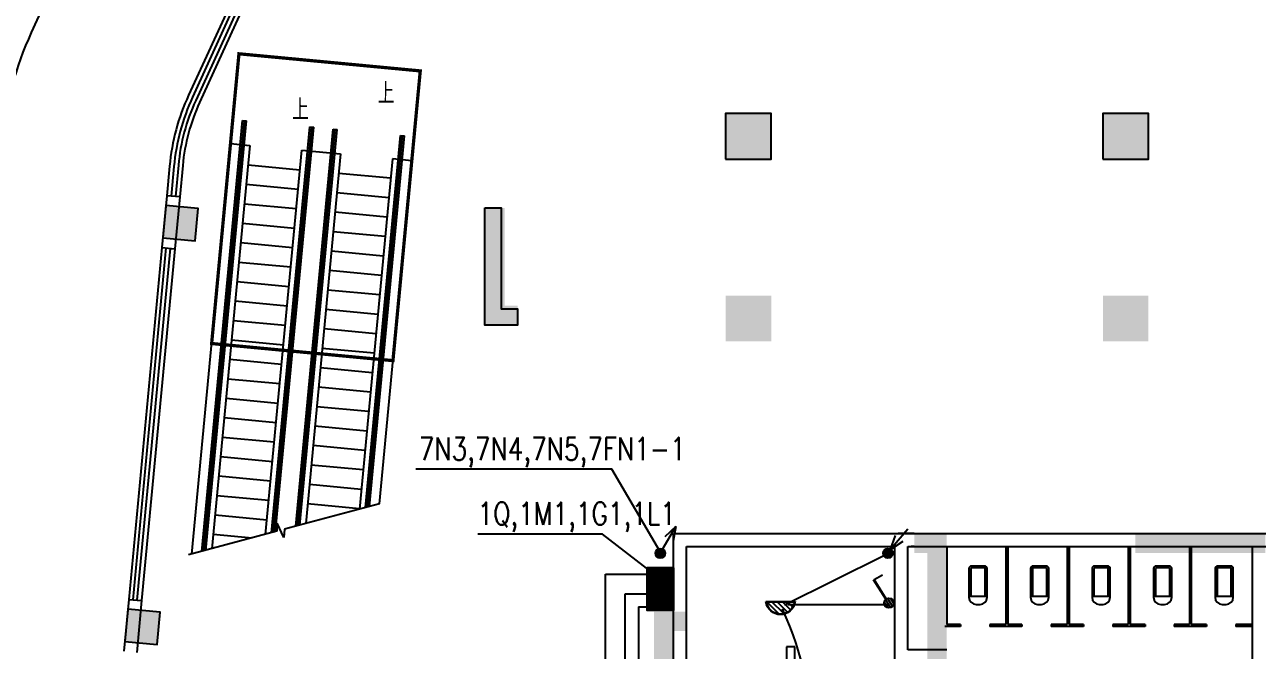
# Model space of a CAD drawing. Extents: x 3476 to 122276, y -94307 to -10307.
# Drawn here: x 21320 to 40273, y -36018 to -26408 of the extents above; entities that cross this region are included whole.
import ezdxf

# ---------------------------------------------------------------- set-up
doc = ezdxf.new("R2010")
doc.units = 0
doc.header["$LTSCALE"] = 1000
doc.header["$MEASUREMENT"] = 0
doc.linetypes.add('DASH', pattern=[0.35, 0.25, -0.1])
doc.layers.get('0').update_dxf_attribs({"linetype": 'CONTINUOUS'})
for name, color, linetype in [('DJ', 4, 'CONTINUOUS'), ('LVTRY', 7, 'CONTINUOUS'), ('STAIR', 7, 'CONTINUOUS'), ('WALL', 7, 'CONTINUOUS'), ('WINDOW', 7, 'CONTINUOUS'), ('WIRE', 1, 'CONTINUOUS'), ('文字', 7, 'CONTINUOUS'), ('柱', 252, 'CONTINUOUS')]:
    doc.layers.add(name, color=color, linetype=linetype)
doc.styles.add('_HZTXT', font='txt.shx', dxfattribs={"width": 0.8, "bigfont": 'hztxt.shx'})
doc.styles.add('HZTXT', font='txt.shx', dxfattribs={"width": 0.5, "bigfont": 'hztxt.shx'})

# ---------------------------------------------------------------- blocks, each defined once
blk = doc.blocks.new('*X707')
at = {"color": 0}
for p, q in [((-273, -61), (-246, -34)), ((-244, -138), (-140, -34)), ((-198, -198), (-34, -34)), ((-138, -244), (71, -35)), ((-61, -273), (177, -35)), ((41, -277), (283, -36))]:
    blk.add_line(p, q, dxfattribs=at)
blk = doc.blocks.new('K2211')
for p, q in [((-2.94, -0.33), (2.94, -0.35)), ((-2.94, -0.43), (2.94, -0.45))]:
    blk.add_line(p, q)
for radius, start, end in [(2.96, 186.3827, 353.1593), (2.86, 186.615, 352.9271)]:
    blk.add_arc((0, 0), radius, start, end)
at = {"xscale": 0.0098684210526315, "yscale": 0.0098684210526315, "zscale": 0.0098684210526315}
blk.add_blockref('*X707', (0, 0), dxfattribs=at)
blk = doc.blocks.new('吸顶灯')
at = {"layer": 'DJ', "xscale": -76.03200000000001, "yscale": 76.03200000000001, "zscale": 76.03200000000001}
blk.add_blockref('K2211', (-109, 374), dxfattribs=at)
blk = doc.blocks.new('*X715')
at = {"color": 0}
for p, q in [((-100, 254), (-4, 350)), ((-85, 198), (52, 335)), ((-49, 163), (87, 299)), ((9, 150), (100, 241))]:
    blk.add_line(p, q, dxfattribs=at)
blk = doc.blocks.new('K2361')
for p, q in [((0.63, 1.76), (3.86, 4.99)), ((0.7, 1.68), (3.94, 4.92)), ((3.94, 4.92), (5.24, 3.43))]:
    blk.add_line(p, q)
blk.add_circle((0, 0.99), 0.987)
at = {"xscale": 0.0098684210526315, "yscale": 0.0098684210526315, "zscale": 0.0098684210526315}
blk.add_blockref('*X715', (0, -1.48), dxfattribs=at)
blk = doc.blocks.new('单极开关')
at = {"layer": 'DJ', "xscale": -76.142592, "yscale": 76.142592, "zscale": 76.142592, "rotation": 180.0000000000094}
blk.add_blockref('K2361', (-170, 90), dxfattribs=at)
blk = doc.blocks.new('*X743')
at = {"color": 0}
for p, q in [((42.111, 32.993), (42.361, 33.243)), ((42.111, 32.995), (42.359, 33.243)), ((42.111, 32.997), (42.358, 33.243)), ((42.111, 32.998), (42.356, 33.243)), ((42.111, 33), (42.354, 33.243)), ((42.111, 33.002), (42.352, 33.243)), ((42.111, 33.004), (42.351, 33.243)), ((42.111, 33.006), (42.349, 33.243)), ((42.111, 33.007), (42.347, 33.243)), ((42.111, 33.009), (42.345, 33.243)), ((42.111, 33.011), (42.344, 33.243)), ((42.111, 33.013), (42.342, 33.243)), ((42.111, 33.014), (42.34, 33.243)), ((42.111, 33.016), (42.338, 33.243)), ((42.111, 33.018), (42.336, 33.243)), ((42.111, 33.02), (42.335, 33.243)), ((42.111, 33.021), (42.333, 33.243)), ((42.111, 33.023), (42.331, 33.243)), ((42.111, 33.025), (42.329, 33.243)), ((42.111, 33.027), (42.328, 33.243)), ((42.111, 33.028), (42.326, 33.243)), ((42.111, 33.03), (42.324, 33.243)), ((42.111, 33.032), (42.322, 33.243)), ((42.111, 33.034), (42.321, 33.243)), ((42.111, 33.036), (42.319, 33.243)), ((42.111, 33.037), (42.317, 33.243)), ((42.111, 33.039), (42.315, 33.243)), ((42.111, 33.041), (42.313, 33.243)), ((42.111, 33.043), (42.312, 33.243)), ((42.111, 33.044), (42.31, 33.243)), ((42.111, 33.046), (42.308, 33.243)), ((42.111, 33.048), (42.306, 33.243)), ((42.111, 33.05), (42.305, 33.243)), ((42.111, 33.051), (42.303, 33.243)), ((42.111, 33.053), (42.301, 33.243)), ((42.111, 33.055), (42.299, 33.243)), ((42.111, 33.057), (42.298, 33.243)), ((42.111, 33.059), (42.296, 33.243)), ((42.111, 33.06), (42.294, 33.243)), ((42.111, 33.062), (42.292, 33.243)), ((42.111, 33.064), (42.291, 33.243)), ((42.111, 33.066), (42.289, 33.243)), ((42.111, 33.067), (42.287, 33.243)), ((42.111, 33.069), (42.285, 33.243)), ((42.111, 33.071), (42.283, 33.243)), ((42.111, 33.073), (42.282, 33.243)), ((42.111, 33.074), (42.28, 33.243)), ((42.111, 33.076), (42.278, 33.243)), ((42.111, 33.078), (42.276, 33.243)), ((42.111, 33.08), (42.275, 33.243)), ((42.111, 33.082), (42.273, 33.243)), ((42.111, 33.083), (42.271, 33.243)), ((42.111, 33.085), (42.269, 33.243)), ((42.111, 33.087), (42.268, 33.243)), ((42.111, 33.089), (42.266, 33.243)), ((42.111, 33.09), (42.264, 33.243)), ((42.111, 33.092), (42.262, 33.243)), ((42.111, 33.094), (42.26, 33.243)), ((42.111, 33.096), (42.259, 33.243)), ((42.111, 33.097), (42.257, 33.243)), ((42.111, 33.099), (42.255, 33.243)), ((42.111, 33.101), (42.253, 33.243)), ((42.111, 33.103), (42.252, 33.243)), ((42.111, 33.104), (42.25, 33.243)), ((42.111, 33.106), (42.248, 33.243)), ((42.111, 33.108), (42.246, 33.243)), ((42.111, 33.11), (42.245, 33.243)), ((42.111, 33.112), (42.243, 33.243)), ((42.111, 33.113), (42.241, 33.243)), ((42.111, 33.115), (42.239, 33.243)), ((42.111, 33.117), (42.237, 33.243)), ((42.111, 33.119), (42.236, 33.243)), ((42.111, 33.12), (42.234, 33.243)), ((42.111, 33.122), (42.232, 33.243)), ((42.111, 33.124), (42.23, 33.243)), ((42.111, 33.126), (42.229, 33.243)), ((42.111, 33.127), (42.227, 33.243)), ((42.111, 33.129), (42.225, 33.243)), ((42.111, 33.131), (42.223, 33.243)), ((42.111, 33.133), (42.222, 33.243)), ((42.111, 33.135), (42.22, 33.243)), ((42.111, 33.136), (42.218, 33.243)), ((42.111, 33.138), (42.216, 33.243)), ((42.111, 33.14), (42.214, 33.243)), ((42.111, 33.142), (42.213, 33.243)), ((42.111, 33.143), (42.211, 33.243)), ((42.111, 33.145), (42.209, 33.243)), ((42.111, 33.147), (42.207, 33.243)), ((42.111, 33.149), (42.206, 33.243)), ((42.111, 33.15), (42.204, 33.243)), ((42.111, 33.152), (42.202, 33.243)), ((42.111, 33.154), (42.2, 33.243)), ((42.111, 33.156), (42.199, 33.243)), ((42.111, 33.158), (42.197, 33.243)), ((42.111, 33.159), (42.195, 33.243)), ((42.111, 33.161), (42.193, 33.243)), ((42.111, 33.163), (42.192, 33.243)), ((42.111, 33.165), (42.19, 33.243)), ((42.111, 33.166), (42.188, 33.243)), ((42.111, 33.168), (42.186, 33.243)), ((42.111, 33.17), (42.184, 33.243)), ((42.111, 33.172), (42.183, 33.243)), ((42.111, 33.173), (42.181, 33.243)), ((42.111, 33.175), (42.179, 33.243)), ((42.111, 33.177), (42.177, 33.243)), ((42.111, 33.179), (42.176, 33.243)), ((42.111, 33.181), (42.174, 33.243)), ((42.111, 33.182), (42.172, 33.243)), ((42.111, 33.184), (42.17, 33.243)), ((42.111, 33.186), (42.169, 33.243)), ((42.111, 33.188), (42.167, 33.243)), ((42.111, 33.189), (42.165, 33.243)), ((42.111, 33.191), (42.163, 33.243)), ((42.111, 33.193), (42.161, 33.243)), ((42.111, 33.195), (42.16, 33.243)), ((42.111, 33.196), (42.158, 33.243)), ((42.111, 33.198), (42.156, 33.243)), ((42.111, 33.2), (42.154, 33.243)), ((42.111, 33.202), (42.153, 33.243)), ((42.111, 33.203), (42.151, 33.243)), ((42.111, 33.205), (42.149, 33.243)), ((42.111, 33.207), (42.147, 33.243)), ((42.111, 33.209), (42.146, 33.243)), ((42.111, 33.211), (42.144, 33.243)), ((42.111, 33.212), (42.142, 33.243)), ((42.111, 33.214), (42.14, 33.243)), ((42.111, 33.216), (42.138, 33.243)), ((42.111, 33.218), (42.137, 33.243)), ((42.111, 33.219), (42.135, 33.243)), ((42.111, 33.221), (42.133, 33.243)), ((42.111, 33.223), (42.131, 33.243)), ((42.111, 33.225), (42.13, 33.243)), ((42.111, 33.226), (42.128, 33.243)), ((42.111, 33.228), (42.126, 33.243)), ((42.111, 33.23), (42.124, 33.243)), ((42.111, 33.232), (42.123, 33.243)), ((42.111, 33.234), (42.121, 33.243)), ((42.111, 33.235), (42.119, 33.243)), ((42.111, 33.237), (42.117, 33.243)), ((42.111, 33.239), (42.115, 33.243)), ((42.111, 33.241), (42.114, 33.243)), ((42.111, 33.242), (42.112, 33.243)), ((42.113, 32.993), (42.363, 33.243)), ((42.115, 32.993), (42.365, 33.243)), ((42.117, 32.993), (42.367, 33.243)), ((42.118, 32.993), (42.368, 33.243)), ((42.12, 32.993), (42.37, 33.243)), ((42.122, 32.993), (42.372, 33.243)), ((42.124, 32.993), (42.374, 33.243)), ((42.125, 32.993), (42.375, 33.243)), ((42.127, 32.993), (42.377, 33.243)), ((42.129, 32.993), (42.379, 33.243)), ((42.131, 32.993), (42.381, 33.243)), ((42.132, 32.993), (42.382, 33.243)), ((42.134, 32.993), (42.384, 33.243)), ((42.136, 32.993), (42.386, 33.243)), ((42.138, 32.993), (42.388, 33.243)), ((42.14, 32.993), (42.39, 33.243)), ((42.141, 32.993), (42.391, 33.243)), ((42.143, 32.993), (42.393, 33.243)), ((42.145, 32.993), (42.395, 33.243)), ((42.147, 32.993), (42.397, 33.243)), ((42.148, 32.993), (42.398, 33.243)), ((42.15, 32.993), (42.4, 33.243)), ((42.152, 32.993), (42.402, 33.243)), ((42.154, 32.993), (42.404, 33.243)), ((42.155, 32.993), (42.405, 33.243)), ((42.157, 32.993), (42.407, 33.243)), ((42.159, 32.993), (42.409, 33.243)), ((42.161, 32.993), (42.411, 33.243)), ((42.162, 32.993), (42.412, 33.243)), ((42.164, 32.993), (42.414, 33.243)), ((42.166, 32.993), (42.416, 33.243)), ((42.168, 32.993), (42.418, 33.243)), ((42.17, 32.993), (42.42, 33.243)), ((42.171, 32.993), (42.421, 33.243)), ((42.173, 32.993), (42.423, 33.243)), ((42.175, 32.993), (42.425, 33.243)), ((42.177, 32.993), (42.427, 33.243)), ((42.178, 32.993), (42.428, 33.243)), ((42.18, 32.993), (42.43, 33.243)), ((42.182, 32.993), (42.432, 33.243)), ((42.184, 32.993), (42.434, 33.243)), ((42.185, 32.993), (42.435, 33.243)), ((42.187, 32.993), (42.437, 33.243)), ((42.189, 32.993), (42.439, 33.243)), ((42.191, 32.993), (42.441, 33.243)), ((42.193, 32.993), (42.443, 33.243)), ((42.194, 32.993), (42.444, 33.243)), ((42.196, 32.993), (42.446, 33.243)), ((42.198, 32.993), (42.448, 33.243)), ((42.2, 32.993), (42.45, 33.243)), ((42.201, 32.993), (42.451, 33.243)), ((42.203, 32.993), (42.453, 33.243)), ((42.205, 32.993), (42.455, 33.243)), ((42.207, 32.993), (42.457, 33.243)), ((42.208, 32.993), (42.458, 33.243)), ((42.21, 32.993), (42.46, 33.243)), ((42.212, 32.993), (42.462, 33.243)), ((42.214, 32.993), (42.464, 33.243)), ((42.216, 32.993), (42.466, 33.243)), ((42.217, 32.993), (42.467, 33.243)), ((42.219, 32.993), (42.469, 33.243)), ((42.221, 32.993), (42.471, 33.243)), ((42.223, 32.993), (42.473, 33.243)), ((42.224, 32.993), (42.474, 33.243)), ((42.226, 32.993), (42.476, 33.243)), ((42.228, 32.993), (42.478, 33.243)), ((42.23, 32.993), (42.48, 33.243)), ((42.231, 32.993), (42.481, 33.243)), ((42.233, 32.993), (42.483, 33.243)), ((42.235, 32.993), (42.485, 33.243)), ((42.237, 32.993), (42.487, 33.243)), ((42.238, 32.993), (42.488, 33.243)), ((42.24, 32.993), (42.49, 33.243)), ((42.242, 32.993), (42.492, 33.243)), ((42.244, 32.993), (42.494, 33.243)), ((42.246, 32.993), (42.496, 33.243)), ((42.247, 32.993), (42.497, 33.243)), ((42.249, 32.993), (42.499, 33.243)), ((42.251, 32.993), (42.501, 33.243)), ((42.253, 32.993), (42.503, 33.243)), ((42.254, 32.993), (42.504, 33.243)), ((42.256, 32.993), (42.506, 33.243)), ((42.258, 32.993), (42.508, 33.243)), ((42.26, 32.993), (42.51, 33.243)), ((42.261, 32.993), (42.511, 33.243)), ((42.263, 32.993), (42.511, 33.241)), ((42.265, 32.993), (42.511, 33.239)), ((42.267, 32.993), (42.511, 33.238)), ((42.269, 32.993), (42.511, 33.236)), ((42.27, 32.993), (42.511, 33.234)), ((42.272, 32.993), (42.511, 33.232)), ((42.274, 32.993), (42.511, 33.23)), ((42.276, 32.993), (42.511, 33.229)), ((42.277, 32.993), (42.511, 33.227)), ((42.279, 32.993), (42.511, 33.225)), ((42.281, 32.993), (42.511, 33.223)), ((42.283, 32.993), (42.511, 33.222)), ((42.284, 32.993), (42.511, 33.22)), ((42.286, 32.993), (42.511, 33.218)), ((42.288, 32.993), (42.511, 33.216)), ((42.29, 32.993), (42.511, 33.215)), ((42.292, 32.993), (42.511, 33.213)), ((42.293, 32.993), (42.511, 33.211)), ((42.295, 32.993), (42.511, 33.209)), ((42.297, 32.993), (42.511, 33.208)), ((42.299, 32.993), (42.511, 33.206)), ((42.3, 32.993), (42.511, 33.204)), ((42.302, 32.993), (42.511, 33.202)), ((42.304, 32.993), (42.511, 33.2)), ((42.306, 32.993), (42.511, 33.199)), ((42.307, 32.993), (42.511, 33.197)), ((42.309, 32.993), (42.511, 33.195)), ((42.311, 32.993), (42.511, 33.193)), ((42.313, 32.993), (42.511, 33.192)), ((42.315, 32.993), (42.511, 33.19)), ((42.316, 32.993), (42.511, 33.188)), ((42.318, 32.993), (42.511, 33.186)), ((42.32, 32.993), (42.511, 33.185)), ((42.322, 32.993), (42.511, 33.183)), ((42.323, 32.993), (42.511, 33.181)), ((42.325, 32.993), (42.511, 33.179)), ((42.327, 32.993), (42.511, 33.177)), ((42.329, 32.993), (42.511, 33.176)), ((42.33, 32.993), (42.511, 33.174)), ((42.332, 32.993), (42.511, 33.172)), ((42.334, 32.993), (42.511, 33.17)), ((42.336, 32.993), (42.511, 33.169)), ((42.337, 32.993), (42.511, 33.167)), ((42.339, 32.993), (42.511, 33.165)), ((42.341, 32.993), (42.511, 33.163)), ((42.343, 32.993), (42.511, 33.162)), ((42.345, 32.993), (42.511, 33.16)), ((42.346, 32.993), (42.511, 33.158)), ((42.348, 32.993), (42.511, 33.156)), ((42.35, 32.993), (42.511, 33.154)), ((42.352, 32.993), (42.511, 33.153)), ((42.353, 32.993), (42.511, 33.151)), ((42.355, 32.993), (42.511, 33.149)), ((42.357, 32.993), (42.511, 33.147)), ((42.359, 32.993), (42.511, 33.146)), ((42.36, 32.993), (42.511, 33.144)), ((42.362, 32.993), (42.511, 33.142)), ((42.364, 32.993), (42.511, 33.14)), ((42.366, 32.993), (42.511, 33.139)), ((42.368, 32.993), (42.511, 33.137)), ((42.369, 32.993), (42.511, 33.135)), ((42.371, 32.993), (42.511, 33.133)), ((42.373, 32.993), (42.511, 33.131)), ((42.375, 32.993), (42.511, 33.13)), ((42.376, 32.993), (42.511, 33.128)), ((42.378, 32.993), (42.511, 33.126)), ((42.38, 32.993), (42.511, 33.124)), ((42.382, 32.993), (42.511, 33.123)), ((42.383, 32.993), (42.511, 33.121)), ((42.385, 32.993), (42.511, 33.119)), ((42.387, 32.993), (42.511, 33.117)), ((42.389, 32.993), (42.511, 33.116)), ((42.391, 32.993), (42.511, 33.114)), ((42.392, 32.993), (42.511, 33.112)), ((42.394, 32.993), (42.511, 33.11)), ((42.396, 32.993), (42.511, 33.109)), ((42.398, 32.993), (42.511, 33.107)), ((42.399, 32.993), (42.511, 33.105)), ((42.401, 32.993), (42.511, 33.103)), ((42.403, 32.993), (42.511, 33.101)), ((42.405, 32.993), (42.511, 33.1)), ((42.406, 32.993), (42.511, 33.098)), ((42.408, 32.993), (42.511, 33.096)), ((42.41, 32.993), (42.511, 33.094)), ((42.412, 32.993), (42.511, 33.093)), ((42.414, 32.993), (42.511, 33.091)), ((42.415, 32.993), (42.511, 33.089)), ((42.417, 32.993), (42.511, 33.087)), ((42.419, 32.993), (42.511, 33.086)), ((42.421, 32.993), (42.511, 33.084)), ((42.422, 32.993), (42.511, 33.082)), ((42.424, 32.993), (42.511, 33.08)), ((42.426, 32.993), (42.511, 33.078)), ((42.428, 32.993), (42.511, 33.077)), ((42.429, 32.993), (42.511, 33.075)), ((42.431, 32.993), (42.511, 33.073)), ((42.433, 32.993), (42.511, 33.071)), ((42.435, 32.993), (42.511, 33.07)), ((42.436, 32.993), (42.511, 33.068)), ((42.438, 32.993), (42.511, 33.066)), ((42.44, 32.993), (42.511, 33.064)), ((42.442, 32.993), (42.511, 33.063)), ((42.444, 32.993), (42.511, 33.061)), ((42.445, 32.993), (42.511, 33.059)), ((42.447, 32.993), (42.511, 33.057)), ((42.449, 32.993), (42.511, 33.055)), ((42.451, 32.993), (42.511, 33.054)), ((42.452, 32.993), (42.511, 33.052)), ((42.454, 32.993), (42.511, 33.05)), ((42.456, 32.993), (42.511, 33.048)), ((42.458, 32.993), (42.511, 33.047)), ((42.459, 32.993), (42.511, 33.045)), ((42.461, 32.993), (42.511, 33.043)), ((42.463, 32.993), (42.511, 33.041)), ((42.465, 32.993), (42.511, 33.04)), ((42.467, 32.993), (42.511, 33.038)), ((42.468, 32.993), (42.511, 33.036)), ((42.47, 32.993), (42.511, 33.034)), ((42.472, 32.993), (42.511, 33.033)), ((42.474, 32.993), (42.511, 33.031)), ((42.475, 32.993), (42.511, 33.029)), ((42.477, 32.993), (42.511, 33.027)), ((42.479, 32.993), (42.511, 33.025)), ((42.481, 32.993), (42.511, 33.024)), ((42.482, 32.993), (42.511, 33.022)), ((42.484, 32.993), (42.511, 33.02)), ((42.486, 32.993), (42.511, 33.018)), ((42.488, 32.993), (42.511, 33.017)), ((42.49, 32.993), (42.511, 33.015)), ((42.491, 32.993), (42.511, 33.013)), ((42.493, 32.993), (42.511, 33.011)), ((42.495, 32.993), (42.511, 33.01)), ((42.497, 32.993), (42.511, 33.008)), ((42.498, 32.993), (42.511, 33.006)), ((42.5, 32.993), (42.511, 33.004)), ((42.502, 32.993), (42.511, 33.002)), ((42.504, 32.993), (42.511, 33.001)), ((42.505, 32.993), (42.511, 32.999)), ((42.507, 32.993), (42.511, 32.997)), ((42.509, 32.993), (42.511, 32.995))]:
    blk.add_line(p, q, dxfattribs=at)
blk = doc.blocks.new('A8')
at = {"layer": 'DJ'}
for p, q in [((390, -308), (1326, -308)), ((390, -308), (390, -893)), ((1326, -308), (1326, -893)), ((390, -893), (1326, -893))]:
    blk.add_line(p, q, dxfattribs=at)
blk.add_solid([(390, -893), (390, -308), (1326, -893), (1326, -308)], dxfattribs=at)
at = {"layer": 'DJ', "xscale": 2340, "yscale": 2340, "zscale": 2340}
blk.add_blockref('*X743', (-98150, -78097), dxfattribs=at)
blk = doc.blocks.new('A$C62A008FA')
at = {"layer": 'DJ'}
blk.add_blockref('A8', (-390, 893), dxfattribs=at)

msp = doc.modelspace()

# ---------------------------------------------------------------- hatches: boundary and pattern name
at = {"layer": '柱'}
h = msp.add_hatch(color=252, dxfattribs=at)
h.paths.add_polyline_path([(44398.2, -27222.8), (44698.2, -27222.8), (44698.2, -28222.8), (43398.2, -28222.8), (43398.2, -27922.8), (44398.2, -27922.8)])
h.paths.add_polyline_path([(28898.2, -21622.8), (28398.2, -21622.8), (28398.2, -24622.8), (28698.2, -24622.8), (28698.2, -21922.8), (28898.2, -21922.8)])
h.paths.add_polyline_path([(28398.2, -29222.8), (28698.2, -29222.8), (28698.2, -30722.8), (28898.2, -30722.8), (28898.2, -31022.8), (28398.2, -31022.8)])
h.paths.add_polyline_path([(34998.2, -34222.8), (35498.2, -34222.8), (35498.2, -36212.8), (35198.2, -36212.8), (35198.2, -34522.8), (34998.2, -34522.8)])
h.paths.add_polyline_path([(30998.2, -38922.8), (31298.2, -38922.8), (31298.2, -40622.8), (31648.2, -40622.8), (31648.2, -40922.8), (30998.2, -40922.8)])
h.paths.add_polyline_path([(31498.2, -35422.9), (30998.2, -35422.9), (30998.2, -37022.9), (31298.2, -37022.9), (31298.2, -35722.9), (31498.2, -35722.9)])
h.paths.add_polyline_path([(34198.2, -40622.8), (34198.2, -40922.8), (35598.2, -40922.8), (35598.2, -40622.8), (34998.2, -40622.8), (34998.2, -39922.8), (34698.2, -39922.8), (34698.2, -40622.8)])
h.paths.add_polyline_path([(40098.2, -39822.8), (40398.2, -39822.8), (40398.2, -41422.8), (40098.2, -41422.8)])
h.paths.add_polyline_path([(32098.2, -28472.8), (32798.2, -28472.8), (32798.2, -27772.8), (32098.2, -27772.8)])
h.paths.add_polyline_path([(32098.2, -31272.8), (32798.2, -31272.8), (32798.2, -30572.8), (32098.2, -30572.8)])
h.paths.add_polyline_path([(31798.2, -21622.8), (32598.2, -21622.8), (32598.2, -22922.8), (32598.2, -23122.8), (32298.2, -23122.8), (32298.2, -21922.8), (31798.2, -21922.8)])
h.paths.add_polyline_path([(40398.2, -34222.9), (40398.2, -34522.9), (38398.2, -34522.9), (38398.2, -34222.9)])
h.paths.add_polyline_path([(37898.2, -31272.8), (38598.2, -31272.8), (38598.2, -30572.8), (37898.2, -30572.8)])
h.paths.add_polyline_path([(37898.2, -28472.8), (38598.2, -28472.8), (38598.2, -27772.8), (37898.2, -27772.8)])
h.paths.add_polyline_path([(43498.2, -32622.8), (43498.2, -32322.8), (42698.2, -32322.8), (42698.2, -34922.8), (43598.2, -34922.8), (43598.2, -34622.8), (42998.2, -34622.8), (42998.2, -32622.8)])
h.paths.add_polyline_path([(42998.2, -32622.8), (42998.2, -34622.8)], flags=16)
h.paths.add_polyline_path([(38198.2, -24222.8), (38498.2, -24222.8), (38498.2, -21622.8), (38198.2, -21622.8)])
h.paths.add_polyline_path([(60098.2, -21622.8), (59298.2, -21622.8), (59298.2, -22922.8), (59298.2, -23122.8), (59598.2, -23122.8), (59598.2, -21922.8), (60098.2, -21922.8)])
h.paths.add_polyline_path([(59798.2, -28472.8), (59098.2, -28472.8), (59098.2, -27772.8), (59798.2, -27772.8)])
h.paths.add_polyline_path([(59798.2, -31272.8), (59098.2, -31272.8), (59098.2, -30572.8), (59798.2, -30572.8)])
h.paths.add_polyline_path([(56898.2, -34222.8), (56398.2, -34222.8), (56398.2, -36212.8), (56698.2, -36212.8), (56698.2, -34522.8), (56898.2, -34522.8)])
h.paths.add_polyline_path([(51798.2, -39822.8), (51498.2, -39822.8), (51498.2, -41422.8), (51798.2, -41422.8)])
h.paths.add_polyline_path([(47498.2, -39422.8), (47198.2, -39422.8), (47198.2, -41422.8), (47498.2, -41422.8)])
h.paths.add_polyline_path([(44398.2, -39422.8), (44698.2, -39422.8), (44698.2, -41422.8), (44398.2, -41422.8)])
h.paths.add_polyline_path([(57698.2, -40622.8), (57698.2, -40922.8), (56298.2, -40922.8), (56298.2, -40622.8), (56898.2, -40622.8), (56898.2, -39922.8), (57198.2, -39922.8), (57198.2, -40622.8)])
h.paths.add_polyline_path([(51498.2, -34222.9), (51498.2, -34522.9), (53498.2, -34522.9), (53498.2, -34222.9)])
h.paths.add_polyline_path([(47498.2, -27222.8), (47198.2, -27222.8), (47198.2, -28222.8), (48498.2, -28222.8), (48498.2, -27922.8), (47498.2, -27922.8)])
h.paths.add_polyline_path([(44598.2, -32622.8), (44598.2, -32322.8), (45398.2, -32322.8), (45398.2, -34922.8), (44498.2, -34922.8), (44498.2, -34622.8), (45098.2, -34622.8), (45098.2, -32622.8)])
h.paths.add_polyline_path([(47298.2, -32622.8), (47298.2, -32322.8), (46498.2, -32322.8), (46498.2, -34922.8), (47398.2, -34922.8), (47398.2, -34622.8), (46798.2, -34622.8), (46798.2, -32622.8)])
h.paths.add_polyline_path([(48898.2, -32622.8), (48898.2, -34622.8)], flags=16)
h.paths.add_polyline_path([(48398.2, -32622.8), (48398.2, -32322.8), (49198.2, -32322.8), (49198.2, -34922.8), (48298.2, -34922.8), (48298.2, -34622.8), (48898.2, -34622.8), (48898.2, -32622.8)])
h.paths.add_polyline_path([(44398.2, -23622.8), (44698.2, -23622.8), (44698.2, -21622.8), (44398.2, -21622.8)])
h.paths.add_polyline_path([(47498.2, -23622.8), (47198.2, -23622.8), (47198.2, -21622.8), (47498.2, -21622.8)])
h.paths.add_polyline_path([(53998.2, -31272.8), (53298.2, -31272.8), (53298.2, -30572.8), (53998.2, -30572.8)])
h.paths.add_polyline_path([(53998.2, -28472.8), (53298.2, -28472.8), (53298.2, -27772.8), (53998.2, -27772.8)])
h.paths.add_polyline_path([(53698.2, -24222.8), (53398.2, -24222.8), (53398.2, -21622.8), (53698.2, -21622.8)])
h.paths.add_polyline_path([(60898.2, -38922.8), (60598.2, -38922.8), (60598.2, -40622.8), (60248.2, -40622.8), (60248.2, -40922.8), (60898.2, -40922.8)])
h.paths.add_polyline_path([(60398.2, -35422.9), (60898.2, -35422.9), (60898.2, -37022.9), (60598.2, -37022.9), (60598.2, -35722.9), (60398.2, -35722.9)])
h.paths.add_polyline_path([(62998.2, -21622.8), (63498.2, -21622.8), (63498.2, -24622.8), (63198.2, -24622.8), (63198.2, -21922.8), (62998.2, -21922.8)])
h.paths.add_polyline_path([(63498.2, -29222.8), (63198.2, -29222.8), (63198.2, -30722.8), (62998.2, -30722.8), (62998.2, -31022.8), (63498.2, -31022.8)])
edge = h.paths.add_edge_path()
edge.add_line((25932.4, -21622.8), (64529, -21622.8))
edge = h.paths.add_edge_path()
edge.add_line((63498.2, -43727.8), (63498.2, -17431.9))
h = msp.add_hatch(color=252, dxfattribs=at)
h.paths.add_polyline_path([(23444.4, -29683.1), (23942.2, -29730), (23989.1, -29232.2), (23491.3, -29185.3)])
h.paths.add_polyline_path([(22858.9, -35883.1), (23356.7, -35930), (23403.6, -35432.2), (22905.9, -35385.3)])
h.paths.add_polyline_path([(22366.1, -41103.5), (22764.4, -41141.1), (22801.9, -40742.9), (22403.7, -40705.3)])

# ---------------------------------------------------------------- linework, layer by layer
for p, q in [((23430.3, -29832), (22919.9, -35235.9)), ((22986.3, -35242.2), (23496.6, -29838.2)), ((23052.7, -35248.5), (23563, -29844.5)), ((23629.4, -29850.8), (23119, -35254.7))]:
    msp.add_line(p, q)
at = {"color": 252}
for p, q in [((35839.4, -34762.8), (35839.4, -35202.5)), ((35869.4, -34762.8), (35869.4, -35192.5)), ((36079, -34722.8), (35879.4, -34722.8)), ((36079, -34752.8), (35879.4, -34752.8)), ((36089, -35192.5), (36089, -34762.8)), ((36119, -35202.5), (36119, -34762.8)), ((36785.4, -34762.8), (36785.4, -35202.5)), ((36815.4, -34762.8), (36815.4, -35192.5)), ((37025, -34722.8), (36825.4, -34722.8)), ((37025, -34752.8), (36825.4, -34752.8)), ((37035, -35192.5), (37035, -34762.8)), ((37065, -35202.5), (37065, -34762.8)), ((37731.4, -34762.8), (37731.4, -35202.5)), ((37761.4, -34762.8), (37761.4, -35192.5)), ((37971, -34722.8), (37771.4, -34722.8)), ((37971, -34752.8), (37771.4, -34752.8)), ((37981, -35192.5), (37981, -34762.8)), ((38011, -35202.5), (38011, -34762.8)), ((38677.4, -34762.8), (38677.4, -35202.5)), ((38707.4, -34762.8), (38707.4, -35192.5)), ((38917, -34722.8), (38717.4, -34722.8)), ((38917, -34752.8), (38717.4, -34752.8)), ((38927, -35192.5), (38927, -34762.8)), ((38957, -35202.5), (38957, -34762.8)), ((39623.4, -34762.8), (39623.4, -35202.5)), ((39653.4, -34762.8), (39653.4, -35192.5)), ((39863, -34722.8), (39663.4, -34722.8)), ((39863, -34752.8), (39663.4, -34752.8)), ((39873, -35192.5), (39873, -34762.8)), ((39903, -35202.5), (39903, -34762.8)), ((36119, -35192.5), (35839.4, -35192.5)), ((37065, -35192.5), (36785.4, -35192.5)), ((38011, -35192.5), (37731.4, -35192.5)), ((38957, -35192.5), (38677.4, -35192.5)), ((39903, -35192.5), (39623.4, -35192.5)), ((35949.4, -35312.5), (36009, -35312.5)), ((36895.4, -35312.5), (36955, -35312.5)), ((37841.4, -35312.5), (37901, -35312.5)), ((38787.4, -35312.5), (38847, -35312.5)), ((39733.4, -35312.5), (39793, -35312.5))]:
    msp.add_line(p, q, dxfattribs=at)
for centre, radius, start, end in [((35879.4, -34762.8), 40, 90, 180), ((35879.4, -34762.8), 10, 90, 180), ((36079, -34762.8), 40, 0, 90), ((36079, -34762.8), 10, 0, 90), ((36825.4, -34762.8), 40, 90, 180), ((36825.4, -34762.8), 10, 90, 180), ((37025, -34762.8), 40, 0, 90), ((37025, -34762.8), 10, 0, 90), ((37771.4, -34762.8), 40, 90, 180), ((37771.4, -34762.8), 10, 90, 180), ((37971, -34762.8), 40, 0, 90), ((37971, -34762.8), 10, 0, 90), ((38717.4, -34762.8), 40, 90, 180), ((38717.4, -34762.8), 10, 90, 180), ((38917, -34762.8), 40, 0, 90), ((38917, -34762.8), 10, 0, 90), ((39663.4, -34762.8), 40, 90, 180), ((39663.4, -34762.8), 10, 90, 180), ((39863, -34762.8), 40, 0, 90), ((39863, -34762.8), 10, 0, 90), ((35949.4, -35202.5), 110, 180, 270), ((36009, -35202.5), 110, 270, 0), ((36895.4, -35202.5), 110, 180, 270), ((36955, -35202.5), 110, 270, 0), ((37841.4, -35202.5), 110, 180, 270), ((37901, -35202.5), 110, 270, 0), ((38787.4, -35202.5), 110, 180, 270), ((38847, -35202.5), 110, 270, 0), ((39733.4, -35202.5), 110, 180, 270), ((39793, -35202.5), 110, 270, 0)]:
    msp.add_arc(centre, radius, start, end, dxfattribs=at)
at = {"layer": 'DJ'}
for p, q in [((30349, -33236.7), (27334.8, -33236.7)), ((31083.9, -34493.8), (30349, -33236.7)), ((30204.2, -34231.3), (28288.5, -34231.3)), ((30947.7, -34809), (30204.2, -34231.3)), ((31121.5, -34473.6), (31332.9, -34116.5)), ((31332.9, -34116.5), (31160.7, -34275.3)), ((31332.9, -34116.5), (31293.1, -34341.5)), ((34900.4, -34154.6), (34632, -34471.1)), ((34632, -34471.1), (34709, -34255.9)), ((34632, -34471.1), (34828.5, -34343.4)), ((30253.3, -40314.8), (30253.3, -34848.6)), ((30253.3, -34848.6), (30940, -34848.6)), ((30553.3, -40614.8), (30553.3, -35148.6)), ((30553.3, -35148.6), (30980.7, -35148.6))]:
    msp.add_line(p, q, dxfattribs=at)
at = {"layer": 'DJ', "const_width": 74.6}
for points in [[(31054.2, -34525.4, 1), (31128.9, -34525.4, 1)], [(34553.3, -34523.6, 1), (34628, -34523.6, 1)]]:
    msp.add_lwpolyline(points, format="xyb", close=True, dxfattribs=at)
at = {"layer": 'DJ'}
for centre in [(31094, -34527.8), (34593.1, -34526)]:
    msp.add_circle(centre, 74.6, dxfattribs=at)
at = {"layer": 'LVTRY'}
for p, q in [((35498.2, -34422.8), (35498.2, -35622.8)), ((35498.2, -34422.9), (35498.2, -35622.9)), ((36408.2, -34422.8), (36408.2, -35622.8)), ((36438.2, -34422.8), (36438.2, -35622.8)), ((37348.2, -34422.8), (37348.2, -35622.8)), ((37378.2, -34422.8), (37378.2, -35622.8)), ((38288.2, -34422.8), (38288.2, -35622.8)), ((38318.2, -34422.8), (38318.2, -35622.8)), ((39228.2, -34422.8), (39228.2, -35622.8)), ((39258.2, -34422.8), (39258.2, -35622.8)), ((35708.2, -35622.8), (35498.2, -35622.8)), ((35708.2, -35622.8), (35708.2, -35652.8)), ((36408.2, -35622.8), (36158.2, -35622.8)), ((36158.2, -35622.8), (36158.2, -35652.8)), ((36654.2, -35622.8), (36438.2, -35622.8)), ((36654.2, -35622.8), (36654.2, -35652.8)), ((37348.2, -35622.8), (37104.2, -35622.8)), ((37104.2, -35622.8), (37104.2, -35652.8)), ((37600.2, -35622.8), (37378.2, -35622.8)), ((37600.2, -35622.8), (37600.2, -35652.8)), ((38288.2, -35622.8), (38050.2, -35622.8)), ((38050.2, -35622.8), (38050.2, -35652.8)), ((38546.2, -35622.8), (38318.2, -35622.8)), ((38546.2, -35622.8), (38546.2, -35652.8)), ((39228.2, -35622.8), (38996.2, -35622.8)), ((38996.2, -35622.8), (38996.2, -35652.8)), ((39492.2, -35622.8), (39258.2, -35622.8)), ((39492.2, -35622.8), (39492.2, -35652.8)), ((40198.2, -35622.8), (39942.2, -35622.8)), ((39942.2, -35622.8), (39942.2, -35652.8)), ((35708.2, -35652.8), (35468.2, -35652.8)), ((36654.2, -35652.8), (36158.2, -35652.8)), ((37600.2, -35652.8), (37104.2, -35652.8)), ((38546.2, -35652.8), (38050.2, -35652.8)), ((39492.2, -35652.8), (38996.2, -35652.8)), ((40198.2, -35652.8), (39942.2, -35652.8))]:
    msp.add_line(p, q, dxfattribs=at)
at = {"layer": 'STAIR', "linetype": 'DASH'}
for p, q in [((24615.2, -26855.2), (27402.8, -27118.2)), ((24195.3, -31305.4), (26982.9, -31568.5))]:
    msp.add_line(p, q, dxfattribs=at)
at = {"layer": 'STAIR'}
for p, q in [((23890.1, -34540.5), (24607.2, -26939.8)), ((26775.4, -33767.4), (27394.8, -27202.9)), ((24044.6, -34499.1), (24669.2, -27879.8)), ((24075.5, -34490.8), (24699, -27882.6)), ((24106.5, -34482.5), (24728.9, -27885.5)), ((24669.2, -27879.8), (24728.9, -27885.5)), ((25116.3, -34211.9), (25704.6, -27977.5)), ((25147.3, -34203.6), (25734.4, -27980.3)), ((25178.2, -34195.3), (25764.3, -27983.1)), ((25487.3, -34112.5), (26063, -28011.3)), ((25518.2, -34104.2), (26092.8, -28014.1)), ((25549.2, -34095.9), (26122.7, -28017)), ((25704.6, -27977.5), (25764.3, -27983.1)), ((26063, -28011.3), (26122.7, -28017)), ((24485.1, -28234.1), (24783.7, -28262.3)), ((26559, -33825.3), (27098.4, -28109)), ((26589.9, -33817.1), (27128.2, -28111.8)), ((26620.9, -33808.8), (27158.1, -28114.7)), ((27098.4, -28109), (27158.1, -28114.7)), ((24783.7, -28262.3), (24199.2, -34457.7)), ((25023.6, -34236.8), (25580.2, -28337.4)), ((25580.2, -28337.4), (26177.6, -28393.8)), ((26177.6, -28393.8), (25641.9, -34071.1)), ((24755.6, -28560.9), (25552, -28636.1)), ((26974, -28468.9), (26466.3, -33850.2)), ((27272.7, -28497.1), (26974, -28468.9)), ((26945.8, -28767.6), (26149.4, -28692.5)), ((24727.4, -28859.6), (25523.9, -28934.8)), ((26917.7, -29066.3), (26121.2, -28991.1)), ((24699.2, -29158.3), (25495.7, -29233.4)), ((26889.5, -29364.9), (26093, -29289.8)), ((24671, -29457), (25467.5, -29532.1)), ((24642.8, -29755.6), (25439.3, -29830.8)), ((26861.3, -29663.6), (26064.8, -29588.5)), ((26833.1, -29962.3), (26036.7, -29887.1)), ((24614.7, -30054.3), (25411.1, -30129.5)), ((26804.9, -30261), (26008.5, -30185.8)), ((24586.5, -30353), (25383, -30428.1)), ((26776.8, -30559.6), (25980.3, -30484.5)), ((24558.3, -30651.7), (25354.8, -30726.8)), ((26748.6, -30858.3), (25952.1, -30783.2)), ((24530.1, -30950.3), (25326.6, -31025.5)), ((26720.4, -31157), (25923.9, -31081.8)), ((24501.9, -31249), (25298.4, -31324.2)), ((26692.2, -31455.7), (25895.8, -31380.5)), ((24473.8, -31547.7), (25270.2, -31622.8)), ((26664, -31754.3), (25867.6, -31679.2)), ((24445.6, -31846.4), (25242, -31921.5)), ((26635.9, -32053), (25839.4, -31977.9)), ((24417.4, -32145), (25213.9, -32220.2)), ((26607.7, -32351.7), (25811.2, -32276.5)), ((24389.2, -32443.7), (25185.7, -32518.8)), ((26579.5, -32650.4), (25783, -32575.2)), ((24361, -32742.4), (25157.5, -32817.5)), ((26551.3, -32949), (25754.9, -32873.9)), ((24332.9, -33041), (25129.3, -33116.2)), ((24304.7, -33339.7), (25101.1, -33414.9)), ((26523.1, -33247.7), (25726.7, -33172.6)), ((26495, -33546.4), (25698.5, -33471.2)), ((24276.5, -33638.4), (25073, -33713.5)), ((26775.4, -33767.4), (25313.4, -34159.1)), ((26466.8, -33845), (25670.3, -33769.9)), ((24248.3, -33937.1), (25044.8, -34012.2)), ((25205.1, -34063.9), (25197.5, -34190.2)), ((25305.8, -34285.4), (25205.1, -34063.9)), ((25197.5, -34190.2), (23841.8, -34553.4)), ((24220.1, -34235.7), (24817.2, -34292.1)), ((25313.4, -34159.1), (25305.8, -34285.4)), ((33163.2, -35962.9), (33033.2, -35962.9)), ((33033.2, -35962.9), (33033.2, -37702.9)), ((33163.2, -39162.9), (33163.2, -35962.9))]:
    msp.add_line(p, q, dxfattribs=at)
msp.add_lwpolyline([(23015.4, -23057), (21421.5, -26529.8, 0.084248), (20973.1, -28200.7), (20954.9, -28393.3)], format="xyb", dxfattribs=at)
at = {"layer": 'STAIR', "linetype": 'DASH', "const_width": 50}
msp.add_lwpolyline([(27402.8, -27118.2), (24615.2, -26855.2), (24195.3, -31305.4), (26982.9, -31568.5)], close=True, dxfattribs=at)
at = {"layer": 'WALL'}
for p, q in [((23505.4, -29035.9), (23430.3, -29832)), ((23491.3, -29185.3), (23430.3, -29832)), ((23704.5, -29054.7), (23505.4, -29035.9)), ((23704.5, -29054.7), (23629.4, -29850.8)), ((23689.6, -29212.8), (23629.4, -29850.8)), ((23430.3, -29832), (23629.4, -29850.8)), ((31298.2, -34222.9), (41898.2, -34222.9)), ((31298.2, -37522.9), (31298.2, -34222.9)), ((34998.2, -34222.8), (34748.2, -34222.8)), ((34998.2, -34222.9), (34748.2, -34222.9)), ((31498.2, -34422.9), (34698.2, -34422.9)), ((31498.2, -37522.9), (31498.2, -34422.9)), ((34698.2, -40922.8), (34698.2, -34422.8)), ((34698.2, -40922.9), (34698.2, -34422.9)), ((34898.2, -36012.8), (34898.2, -34422.8)), ((34898.2, -34422.8), (40198.2, -34422.8)), ((34898.2, -36012.9), (34898.2, -34422.9)), ((34898.2, -34422.9), (38998.2, -34422.9)), ((34998.2, -34422.8), (34948.2, -34422.8)), ((34998.2, -34422.9), (34948.2, -34422.9)), ((39194.2, -34422.9), (42698.2, -34422.9)), ((40198.2, -37922.8), (40198.2, -34422.8)), ((22919.9, -35235.9), (22844.7, -36032.4)), ((22919.9, -35235.9), (23119, -35254.7)), ((23119, -35254.7), (23043.8, -36051.2)), ((35498.2, -36012.8), (34898.2, -36012.8)), ((35498.2, -36012.9), (34898.2, -36012.9))]:
    msp.add_line(p, q, dxfattribs=at)
at = {"layer": 'WINDOW'}
for p, q in [((25999.3, -22788.6), (23840.7, -27490.4)), ((26059.8, -22788.2), (23901.3, -27519.7)), ((26120.4, -22816), (23949.8, -27573.7)), ((26181, -22843.8), (24010.4, -27601.5)), ((23548.4, -28580.8), (23505.4, -29035.9)), ((23614.8, -28587), (23571.8, -29042.2)), ((23683.9, -28564.6), (23638.2, -29048.5)), ((23750.2, -28570.8), (23704.6, -29054.7))]:
    msp.add_line(p, q, dxfattribs=at)
for centre, radius, start, end in [((26911.8, -28897.9), 3378.3, 155.37807, 174.61249), ((26903.5, -28897.6), 3303.3, 155.34713, 174.60531), ((26737, -28852.9), 3066.7, 155.34713, 174.60531), ((26737, -28852.9), 3000, 155.34713, 174.60531)]:
    msp.add_arc(centre, radius, start, end, dxfattribs=at)
at = {"layer": 'WIRE'}
for p, q in [((33003.1, -35320.6), (34530, -34562.2)), ((30759.4, -35349.3), (30759.4, -41840.8)), ((30759.4, -35349.3), (30968.4, -35349.3)), ((34602.1, -35316.9), (33052.6, -35316.9))]:
    msp.add_line(p, q, dxfattribs=at)
msp.add_arc((28200.4, -37579.1), 5252.6, 335.21638, 24.71587, dxfattribs=at)
at = {"layer": '柱'}
for points in [[(32098.2, -28472.8), (32798.2, -28472.8), (32798.2, -27772.8), (32098.2, -27772.8)], [(37898.2, -28472.8), (38598.2, -28472.8), (38598.2, -27772.8), (37898.2, -27772.8)], [(23444.4, -29683.1), (23942.2, -29730), (23989.1, -29232.2), (23491.3, -29185.3)], [(22858.9, -35883.1), (23356.7, -35930), (23403.6, -35432.2), (22905.9, -35385.3)]]:
    msp.add_lwpolyline(points, close=True, dxfattribs=at)
at = {"layer": '柱', "flags": 128}
msp.add_lwpolyline([(28398.2, -29222.8), (28648.2, -29222.8), (28648.2, -30772.8), (28898.2, -30772.8), (28898.2, -31022.8), (28398.2, -31022.8), (28398.2, -29222.8)], dxfattribs=at)

# ---------------------------------------------------------------- block references
at = {"layer": 'WIRE', "xscale": 0.7, "yscale": 0.7, "zscale": 0.7, "rotation": 270}
msp.add_blockref('A$C62A008FA', (30885.3, -34748.6), dxfattribs=at)
at = {"layer": 'WIRE', "xscale": -1, "rotation": 257.6941188152367}
msp.add_blockref('单极开关', (34630.5, -35120.2), dxfattribs=at)
at = {"layer": 'WIRE'}
msp.add_blockref('吸顶灯', (33050.9, -35618.6), dxfattribs=at)

# ---------------------------------------------------------------- texts
at = {"layer": 'DJ', "style": '_HZTXT', "width": 0.8}
for s, p in [('7N3,7N4,7N5,7FN1-1', (27379.9, -33097.2)), ('1Q,1M1,1G1,1L1', (28284.6, -34092.9))]:
    msp.add_text(s, height=350, dxfattribs=at).set_placement(p)
at = {"layer": '文字', "style": 'HZTXT', "width": 0.8}
for p in [(26747.7, -27623), (25431.1, -27873.2)]:
    msp.add_text('上', height=321.4, rotation=359.61, dxfattribs=at).set_placement(p)

doc.saveas('drawing.dxf')
